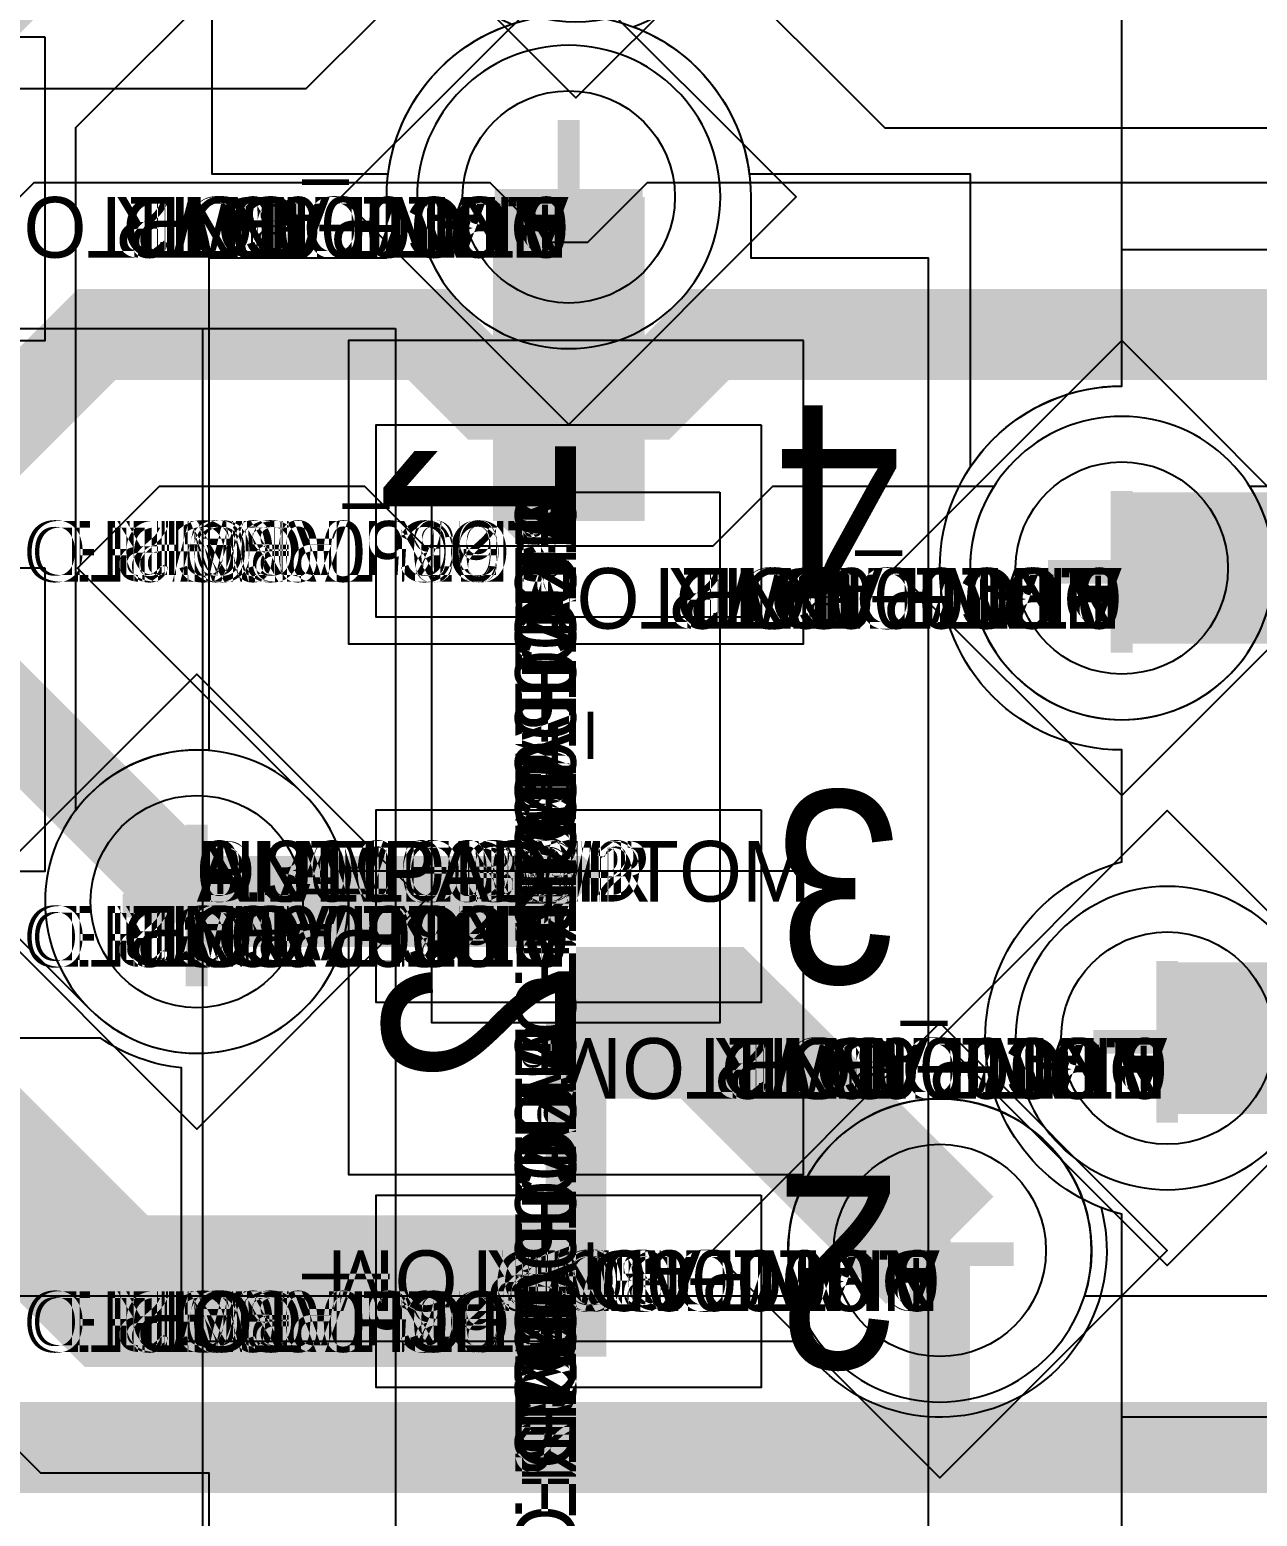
# Model space of a CAD drawing. Extents: x 0 to 323, y 0 to 320.
# Drawn here: x 57.112 to 61.159, y 174.779 to 179.68 of the extents above; entities that cross this region are included whole.
import ezdxf
from ezdxf.enums import TextEntityAlignment as Align

# ---------------------------------------------------------------- set-up
doc = ezdxf.new("R2010")
doc.units = 0
doc.header["$MEASUREMENT"] = 0
doc.layers.get('0').update_dxf_attribs({"linetype": 'CONTINUOUS'})
for name, color, linetype in [('CDN_FIGURES', 7, 'CONTINUOUS'), ('ETCH_BOTTOM', 7, 'CONTINUOUS'), ('ETCH_GND', 3, 'CONTINUOUS'), ('ETCH_INT1', 4, 'CONTINUOUS'), ('ETCH_INT2', 5, 'CONTINUOUS'), ('ETCH_PWR', 6, 'CONTINUOUS'), ('ETCH_TOP', 2, 'CONTINUOUS'), ('MANUFACTURING_NCLEGEND-1-6', 8, 'CONTINUOUS'), ('PACKAGE_GEOMETRY_ASSEMBLY_TOP', 11, 'CONTINUOUS'), ('PACKAGE_GEOMETRY_PIN_NUMBER', 9, 'CONTINUOUS')]:
    doc.layers.add(name, color=color, linetype=linetype)

# ---------------------------------------------------------------- blocks, each defined once
blk = doc.blocks.new('PAD_INFO')
for tag in ['SHAPE_TYPE', 'PAD_HEIGHT', 'PAD_LAYER', 'PAD_TYPE', 'PAD_WIDTH']:
    blk.add_attdef(tag, (0, 0), '', height=0.2)
at = {"flags": 2}
blk.add_attdef('CDN_TYPE', (0, 0), '', height=0.2, dxfattribs=at)
blk = doc.blocks.new('DRILL_INFO')
at = {"flags": 2}
blk.add_attdef('CDN_TYPE', (0, 0), '', height=0.2, dxfattribs=at)
for tag in ['FSHAPE', 'FCHAR', 'DRILL_HEIGHT', 'DIAMETER', 'PLATED', 'DRILL_WIDTH']:
    blk.add_attdef(tag, (0, 0), '', height=0.2)
blk = doc.blocks.new('VIA0700X0300')
at = {"layer": 'ETCH_BOTTOM'}
blk.add_circle((0, 0), 0.35, dxfattribs=at)
at = {"layer": 'ETCH_GND'}
blk.add_circle((0, 0), 0.35, dxfattribs=at)
at = {"layer": 'ETCH_INT1'}
blk.add_circle((0, 0), 0.35, dxfattribs=at)
at = {"layer": 'ETCH_INT2'}
blk.add_circle((0, 0), 0.35, dxfattribs=at)
at = {"layer": 'ETCH_PWR'}
blk.add_circle((0, 0), 0.35, dxfattribs=at)
at = {"layer": 'ETCH_TOP'}
blk.add_circle((0, 0), 0.35, dxfattribs=at)
ref = blk.add_blockref('PAD_INFO', (0, 0))
ref.add_attrib('PAD_LAYER', 'ETCH_TOP', (0, 0), dxfattribs={"height": 0.2})
ref.add_attrib('SHAPE_TYPE', 'NULL', (0, 0), dxfattribs={"height": 0.2})
ref.add_attrib('PAD_TYPE', 'ANTIPAD', (0, 0), dxfattribs={"height": 0.2})
ref.add_attrib('PAD_WIDTH', '0.000000', (0, 0), dxfattribs={"height": 0.2})
ref.add_attrib('PAD_HEIGHT', '0.000000', (0, 0), dxfattribs={"height": 0.2})
ref = blk.add_blockref('PAD_INFO', (0, 0))
ref.add_attrib('PAD_LAYER', 'ETCH_GND', (0, 0), dxfattribs={"height": 0.2})
ref.add_attrib('SHAPE_TYPE', 'NULL', (0, 0), dxfattribs={"height": 0.2})
ref.add_attrib('PAD_TYPE', 'ANTIPAD', (0, 0), dxfattribs={"height": 0.2})
ref.add_attrib('PAD_WIDTH', '0.000000', (0, 0), dxfattribs={"height": 0.2})
ref.add_attrib('PAD_HEIGHT', '0.000000', (0, 0), dxfattribs={"height": 0.2})
ref = blk.add_blockref('PAD_INFO', (0, 0))
ref.add_attrib('PAD_LAYER', 'ETCH_INT1', (0, 0), dxfattribs={"height": 0.2})
ref.add_attrib('SHAPE_TYPE', 'NULL', (0, 0), dxfattribs={"height": 0.2})
ref.add_attrib('PAD_TYPE', 'ANTIPAD', (0, 0), dxfattribs={"height": 0.2})
ref.add_attrib('PAD_WIDTH', '0.000000', (0, 0), dxfattribs={"height": 0.2})
ref.add_attrib('PAD_HEIGHT', '0.000000', (0, 0), dxfattribs={"height": 0.2})
ref = blk.add_blockref('PAD_INFO', (0, 0))
ref.add_attrib('PAD_LAYER', 'ETCH_INT2', (0, 0), dxfattribs={"height": 0.2})
ref.add_attrib('SHAPE_TYPE', 'NULL', (0, 0), dxfattribs={"height": 0.2})
ref.add_attrib('PAD_TYPE', 'ANTIPAD', (0, 0), dxfattribs={"height": 0.2})
ref.add_attrib('PAD_WIDTH', '0.000000', (0, 0), dxfattribs={"height": 0.2})
ref.add_attrib('PAD_HEIGHT', '0.000000', (0, 0), dxfattribs={"height": 0.2})
ref = blk.add_blockref('PAD_INFO', (0, 0))
ref.add_attrib('PAD_LAYER', 'ETCH_PWR', (0, 0), dxfattribs={"height": 0.2})
ref.add_attrib('SHAPE_TYPE', 'NULL', (0, 0), dxfattribs={"height": 0.2})
ref.add_attrib('PAD_TYPE', 'ANTIPAD', (0, 0), dxfattribs={"height": 0.2})
ref.add_attrib('PAD_WIDTH', '0.000000', (0, 0), dxfattribs={"height": 0.2})
ref.add_attrib('PAD_HEIGHT', '0.000000', (0, 0), dxfattribs={"height": 0.2})
ref = blk.add_blockref('PAD_INFO', (0, 0))
ref.add_attrib('PAD_LAYER', 'ETCH_BOTTOM', (0, 0), dxfattribs={"height": 0.2})
ref.add_attrib('SHAPE_TYPE', 'NULL', (0, 0), dxfattribs={"height": 0.2})
ref.add_attrib('PAD_TYPE', 'ANTIPAD', (0, 0), dxfattribs={"height": 0.2})
ref.add_attrib('PAD_WIDTH', '0.000000', (0, 0), dxfattribs={"height": 0.2})
ref.add_attrib('PAD_HEIGHT', '0.000000', (0, 0), dxfattribs={"height": 0.2})
ref = blk.add_blockref('PAD_INFO', (0, 0))
ref.add_attrib('PAD_LAYER', 'ETCH_TOP', (0, 0), dxfattribs={"height": 0.2})
ref.add_attrib('SHAPE_TYPE', 'NULL', (0, 0), dxfattribs={"height": 0.2})
ref.add_attrib('PAD_TYPE', 'THERMAL', (0, 0), dxfattribs={"height": 0.2})
ref.add_attrib('PAD_WIDTH', '0.000000', (0, 0), dxfattribs={"height": 0.2})
ref.add_attrib('PAD_HEIGHT', '0.000000', (0, 0), dxfattribs={"height": 0.2})
ref = blk.add_blockref('PAD_INFO', (0, 0))
ref.add_attrib('PAD_LAYER', 'ETCH_GND', (0, 0), dxfattribs={"height": 0.2})
ref.add_attrib('SHAPE_TYPE', 'NULL', (0, 0), dxfattribs={"height": 0.2})
ref.add_attrib('PAD_TYPE', 'THERMAL', (0, 0), dxfattribs={"height": 0.2})
ref.add_attrib('PAD_WIDTH', '0.000000', (0, 0), dxfattribs={"height": 0.2})
ref.add_attrib('PAD_HEIGHT', '0.000000', (0, 0), dxfattribs={"height": 0.2})
ref = blk.add_blockref('PAD_INFO', (0, 0))
ref.add_attrib('PAD_LAYER', 'ETCH_INT1', (0, 0), dxfattribs={"height": 0.2})
ref.add_attrib('SHAPE_TYPE', 'NULL', (0, 0), dxfattribs={"height": 0.2})
ref.add_attrib('PAD_TYPE', 'THERMAL', (0, 0), dxfattribs={"height": 0.2})
ref.add_attrib('PAD_WIDTH', '0.000000', (0, 0), dxfattribs={"height": 0.2})
ref.add_attrib('PAD_HEIGHT', '0.000000', (0, 0), dxfattribs={"height": 0.2})
ref = blk.add_blockref('PAD_INFO', (0, 0))
ref.add_attrib('PAD_LAYER', 'ETCH_INT2', (0, 0), dxfattribs={"height": 0.2})
ref.add_attrib('SHAPE_TYPE', 'NULL', (0, 0), dxfattribs={"height": 0.2})
ref.add_attrib('PAD_TYPE', 'THERMAL', (0, 0), dxfattribs={"height": 0.2})
ref.add_attrib('PAD_WIDTH', '0.000000', (0, 0), dxfattribs={"height": 0.2})
ref.add_attrib('PAD_HEIGHT', '0.000000', (0, 0), dxfattribs={"height": 0.2})
ref = blk.add_blockref('PAD_INFO', (0, 0))
ref.add_attrib('PAD_LAYER', 'ETCH_PWR', (0, 0), dxfattribs={"height": 0.2})
ref.add_attrib('SHAPE_TYPE', 'NULL', (0, 0), dxfattribs={"height": 0.2})
ref.add_attrib('PAD_TYPE', 'THERMAL', (0, 0), dxfattribs={"height": 0.2})
ref.add_attrib('PAD_WIDTH', '0.000000', (0, 0), dxfattribs={"height": 0.2})
ref.add_attrib('PAD_HEIGHT', '0.000000', (0, 0), dxfattribs={"height": 0.2})
ref = blk.add_blockref('PAD_INFO', (0, 0))
ref.add_attrib('PAD_LAYER', 'ETCH_BOTTOM', (0, 0), dxfattribs={"height": 0.2})
ref.add_attrib('SHAPE_TYPE', 'NULL', (0, 0), dxfattribs={"height": 0.2})
ref.add_attrib('PAD_TYPE', 'THERMAL', (0, 0), dxfattribs={"height": 0.2})
ref.add_attrib('PAD_WIDTH', '0.000000', (0, 0), dxfattribs={"height": 0.2})
ref.add_attrib('PAD_HEIGHT', '0.000000', (0, 0), dxfattribs={"height": 0.2})
ref = blk.add_blockref('PAD_INFO', (0, 0))
ref.add_attrib('PAD_LAYER', 'ETCH_TOP', (0, 0), dxfattribs={"height": 0.2})
ref.add_attrib('SHAPE_TYPE', 'CIRCLE', (0, 0), dxfattribs={"height": 0.2})
ref.add_attrib('PAD_TYPE', 'REGULAR', (0, 0), dxfattribs={"height": 0.2})
ref.add_attrib('PAD_WIDTH', '0.700000', (0, 0), dxfattribs={"height": 0.2})
ref.add_attrib('PAD_HEIGHT', '0.700000', (0, 0), dxfattribs={"height": 0.2})
ref = blk.add_blockref('PAD_INFO', (0, 0))
ref.add_attrib('PAD_LAYER', 'ETCH_GND', (0, 0), dxfattribs={"height": 0.2})
ref.add_attrib('SHAPE_TYPE', 'CIRCLE', (0, 0), dxfattribs={"height": 0.2})
ref.add_attrib('PAD_TYPE', 'REGULAR', (0, 0), dxfattribs={"height": 0.2})
ref.add_attrib('PAD_WIDTH', '0.700000', (0, 0), dxfattribs={"height": 0.2})
ref.add_attrib('PAD_HEIGHT', '0.700000', (0, 0), dxfattribs={"height": 0.2})
ref = blk.add_blockref('PAD_INFO', (0, 0))
ref.add_attrib('PAD_LAYER', 'ETCH_INT1', (0, 0), dxfattribs={"height": 0.2})
ref.add_attrib('SHAPE_TYPE', 'CIRCLE', (0, 0), dxfattribs={"height": 0.2})
ref.add_attrib('PAD_TYPE', 'REGULAR', (0, 0), dxfattribs={"height": 0.2})
ref.add_attrib('PAD_WIDTH', '0.700000', (0, 0), dxfattribs={"height": 0.2})
ref.add_attrib('PAD_HEIGHT', '0.700000', (0, 0), dxfattribs={"height": 0.2})
ref = blk.add_blockref('PAD_INFO', (0, 0))
ref.add_attrib('PAD_LAYER', 'ETCH_INT2', (0, 0), dxfattribs={"height": 0.2})
ref.add_attrib('SHAPE_TYPE', 'CIRCLE', (0, 0), dxfattribs={"height": 0.2})
ref.add_attrib('PAD_TYPE', 'REGULAR', (0, 0), dxfattribs={"height": 0.2})
ref.add_attrib('PAD_WIDTH', '0.700000', (0, 0), dxfattribs={"height": 0.2})
ref.add_attrib('PAD_HEIGHT', '0.700000', (0, 0), dxfattribs={"height": 0.2})
ref = blk.add_blockref('PAD_INFO', (0, 0))
ref.add_attrib('PAD_LAYER', 'ETCH_PWR', (0, 0), dxfattribs={"height": 0.2})
ref.add_attrib('SHAPE_TYPE', 'CIRCLE', (0, 0), dxfattribs={"height": 0.2})
ref.add_attrib('PAD_TYPE', 'REGULAR', (0, 0), dxfattribs={"height": 0.2})
ref.add_attrib('PAD_WIDTH', '0.700000', (0, 0), dxfattribs={"height": 0.2})
ref.add_attrib('PAD_HEIGHT', '0.700000', (0, 0), dxfattribs={"height": 0.2})
ref = blk.add_blockref('PAD_INFO', (0, 0))
ref.add_attrib('PAD_LAYER', 'ETCH_BOTTOM', (0, 0), dxfattribs={"height": 0.2})
ref.add_attrib('SHAPE_TYPE', 'CIRCLE', (0, 0), dxfattribs={"height": 0.2})
ref.add_attrib('PAD_TYPE', 'REGULAR', (0, 0), dxfattribs={"height": 0.2})
ref.add_attrib('PAD_WIDTH', '0.700000', (0, 0), dxfattribs={"height": 0.2})
ref.add_attrib('PAD_HEIGHT', '0.700000', (0, 0), dxfattribs={"height": 0.2})
ref = blk.add_blockref('DRILL_INFO', (0, 0))
ref.add_attrib('DIAMETER', '0.300000', (0, 0), dxfattribs={"height": 0.2})
ref.add_attrib('PLATED', 'PLATED', (0, 0), dxfattribs={"height": 0.2})
ref.add_attrib('FSHAPE', 'DIAMOND', (0, 0), dxfattribs={"height": 0.2})
ref.add_attrib('FCHAR', '+', (0, 0), dxfattribs={"height": 0.2})
ref.add_attrib('DRILL_WIDTH', '1.500000', (0, 0), dxfattribs={"height": 0.2})
ref.add_attrib('DRILL_HEIGHT', '1.500000', (0, 0), dxfattribs={"height": 0.2})
for tag in ['CDN_TYPE', 'PIN']:
    blk.add_attdef(tag, (0, 0), '', height=0.2)
at = {"flags": 2}
for tag in ['PSTKNAME', 'BBV']:
    blk.add_attdef(tag, (0, 0), '', height=0.2, dxfattribs=at)
blk = doc.blocks.new('FIGURE_DIAMOND')
at = {"layer": 'CDN_FIGURES'}
blk.add_lwpolyline([(-0.5, 0), (0, 0.5), (0.5, 0), (0, -0.5)], close=True, dxfattribs=at)
blk = doc.blocks.new('SMD50_25')
at = {"layer": 'ETCH_TOP'}
blk.add_lwpolyline([(-0.635, -0.3175), (-0.635, 0.3175), (0.635, 0.3175), (0.635, -0.3175)], close=True, dxfattribs=at)
ref = blk.add_blockref('PAD_INFO', (0, 0))
ref.add_attrib('PAD_LAYER', 'ETCH_TOP', (0, 0), dxfattribs={"height": 0.2})
ref.add_attrib('SHAPE_TYPE', 'NULL', (0, 0), dxfattribs={"height": 0.2})
ref.add_attrib('PAD_TYPE', 'ANTIPAD', (0, 0), dxfattribs={"height": 0.2})
ref.add_attrib('PAD_WIDTH', '0.000000', (0, 0), dxfattribs={"height": 0.2})
ref.add_attrib('PAD_HEIGHT', '0.000000', (0, 0), dxfattribs={"height": 0.2})
ref = blk.add_blockref('PAD_INFO', (0, 0))
ref.add_attrib('PAD_LAYER', 'ETCH_GND', (0, 0), dxfattribs={"height": 0.2})
ref.add_attrib('SHAPE_TYPE', 'NULL', (0, 0), dxfattribs={"height": 0.2})
ref.add_attrib('PAD_TYPE', 'ANTIPAD', (0, 0), dxfattribs={"height": 0.2})
ref.add_attrib('PAD_WIDTH', '0.000000', (0, 0), dxfattribs={"height": 0.2})
ref.add_attrib('PAD_HEIGHT', '0.000000', (0, 0), dxfattribs={"height": 0.2})
ref = blk.add_blockref('PAD_INFO', (0, 0))
ref.add_attrib('PAD_LAYER', 'ETCH_INT1', (0, 0), dxfattribs={"height": 0.2})
ref.add_attrib('SHAPE_TYPE', 'NULL', (0, 0), dxfattribs={"height": 0.2})
ref.add_attrib('PAD_TYPE', 'ANTIPAD', (0, 0), dxfattribs={"height": 0.2})
ref.add_attrib('PAD_WIDTH', '0.000000', (0, 0), dxfattribs={"height": 0.2})
ref.add_attrib('PAD_HEIGHT', '0.000000', (0, 0), dxfattribs={"height": 0.2})
ref = blk.add_blockref('PAD_INFO', (0, 0))
ref.add_attrib('PAD_LAYER', 'ETCH_INT2', (0, 0), dxfattribs={"height": 0.2})
ref.add_attrib('SHAPE_TYPE', 'NULL', (0, 0), dxfattribs={"height": 0.2})
ref.add_attrib('PAD_TYPE', 'ANTIPAD', (0, 0), dxfattribs={"height": 0.2})
ref.add_attrib('PAD_WIDTH', '0.000000', (0, 0), dxfattribs={"height": 0.2})
ref.add_attrib('PAD_HEIGHT', '0.000000', (0, 0), dxfattribs={"height": 0.2})
ref = blk.add_blockref('PAD_INFO', (0, 0))
ref.add_attrib('PAD_LAYER', 'ETCH_PWR', (0, 0), dxfattribs={"height": 0.2})
ref.add_attrib('SHAPE_TYPE', 'NULL', (0, 0), dxfattribs={"height": 0.2})
ref.add_attrib('PAD_TYPE', 'ANTIPAD', (0, 0), dxfattribs={"height": 0.2})
ref.add_attrib('PAD_WIDTH', '0.000000', (0, 0), dxfattribs={"height": 0.2})
ref.add_attrib('PAD_HEIGHT', '0.000000', (0, 0), dxfattribs={"height": 0.2})
ref = blk.add_blockref('PAD_INFO', (0, 0))
ref.add_attrib('PAD_LAYER', 'ETCH_BOTTOM', (0, 0), dxfattribs={"height": 0.2})
ref.add_attrib('SHAPE_TYPE', 'NULL', (0, 0), dxfattribs={"height": 0.2})
ref.add_attrib('PAD_TYPE', 'ANTIPAD', (0, 0), dxfattribs={"height": 0.2})
ref.add_attrib('PAD_WIDTH', '0.000000', (0, 0), dxfattribs={"height": 0.2})
ref.add_attrib('PAD_HEIGHT', '0.000000', (0, 0), dxfattribs={"height": 0.2})
ref = blk.add_blockref('PAD_INFO', (0, 0))
ref.add_attrib('PAD_LAYER', 'ETCH_TOP', (0, 0), dxfattribs={"height": 0.2})
ref.add_attrib('SHAPE_TYPE', 'NULL', (0, 0), dxfattribs={"height": 0.2})
ref.add_attrib('PAD_TYPE', 'THERMAL', (0, 0), dxfattribs={"height": 0.2})
ref.add_attrib('PAD_WIDTH', '0.000000', (0, 0), dxfattribs={"height": 0.2})
ref.add_attrib('PAD_HEIGHT', '0.000000', (0, 0), dxfattribs={"height": 0.2})
ref = blk.add_blockref('PAD_INFO', (0, 0))
ref.add_attrib('PAD_LAYER', 'ETCH_GND', (0, 0), dxfattribs={"height": 0.2})
ref.add_attrib('SHAPE_TYPE', 'NULL', (0, 0), dxfattribs={"height": 0.2})
ref.add_attrib('PAD_TYPE', 'THERMAL', (0, 0), dxfattribs={"height": 0.2})
ref.add_attrib('PAD_WIDTH', '0.000000', (0, 0), dxfattribs={"height": 0.2})
ref.add_attrib('PAD_HEIGHT', '0.000000', (0, 0), dxfattribs={"height": 0.2})
ref = blk.add_blockref('PAD_INFO', (0, 0))
ref.add_attrib('PAD_LAYER', 'ETCH_INT1', (0, 0), dxfattribs={"height": 0.2})
ref.add_attrib('SHAPE_TYPE', 'NULL', (0, 0), dxfattribs={"height": 0.2})
ref.add_attrib('PAD_TYPE', 'THERMAL', (0, 0), dxfattribs={"height": 0.2})
ref.add_attrib('PAD_WIDTH', '0.000000', (0, 0), dxfattribs={"height": 0.2})
ref.add_attrib('PAD_HEIGHT', '0.000000', (0, 0), dxfattribs={"height": 0.2})
ref = blk.add_blockref('PAD_INFO', (0, 0))
ref.add_attrib('PAD_LAYER', 'ETCH_INT2', (0, 0), dxfattribs={"height": 0.2})
ref.add_attrib('SHAPE_TYPE', 'NULL', (0, 0), dxfattribs={"height": 0.2})
ref.add_attrib('PAD_TYPE', 'THERMAL', (0, 0), dxfattribs={"height": 0.2})
ref.add_attrib('PAD_WIDTH', '0.000000', (0, 0), dxfattribs={"height": 0.2})
ref.add_attrib('PAD_HEIGHT', '0.000000', (0, 0), dxfattribs={"height": 0.2})
ref = blk.add_blockref('PAD_INFO', (0, 0))
ref.add_attrib('PAD_LAYER', 'ETCH_PWR', (0, 0), dxfattribs={"height": 0.2})
ref.add_attrib('SHAPE_TYPE', 'NULL', (0, 0), dxfattribs={"height": 0.2})
ref.add_attrib('PAD_TYPE', 'THERMAL', (0, 0), dxfattribs={"height": 0.2})
ref.add_attrib('PAD_WIDTH', '0.000000', (0, 0), dxfattribs={"height": 0.2})
ref.add_attrib('PAD_HEIGHT', '0.000000', (0, 0), dxfattribs={"height": 0.2})
ref = blk.add_blockref('PAD_INFO', (0, 0))
ref.add_attrib('PAD_LAYER', 'ETCH_BOTTOM', (0, 0), dxfattribs={"height": 0.2})
ref.add_attrib('SHAPE_TYPE', 'NULL', (0, 0), dxfattribs={"height": 0.2})
ref.add_attrib('PAD_TYPE', 'THERMAL', (0, 0), dxfattribs={"height": 0.2})
ref.add_attrib('PAD_WIDTH', '0.000000', (0, 0), dxfattribs={"height": 0.2})
ref.add_attrib('PAD_HEIGHT', '0.000000', (0, 0), dxfattribs={"height": 0.2})
ref = blk.add_blockref('PAD_INFO', (0, 0))
ref.add_attrib('PAD_LAYER', 'ETCH_TOP', (0, 0), dxfattribs={"height": 0.2})
ref.add_attrib('SHAPE_TYPE', 'RECTANGLE', (0, 0), dxfattribs={"height": 0.2})
ref.add_attrib('PAD_TYPE', 'REGULAR', (0, 0), dxfattribs={"height": 0.2})
ref.add_attrib('PAD_WIDTH', '1.270000', (0, 0), dxfattribs={"height": 0.2})
ref.add_attrib('PAD_HEIGHT', '0.635000', (0, 0), dxfattribs={"height": 0.2})
ref = blk.add_blockref('PAD_INFO', (0, 0))
ref.add_attrib('PAD_LAYER', 'ETCH_GND', (0, 0), dxfattribs={"height": 0.2})
ref.add_attrib('SHAPE_TYPE', 'NULL', (0, 0), dxfattribs={"height": 0.2})
ref.add_attrib('PAD_TYPE', 'REGULAR', (0, 0), dxfattribs={"height": 0.2})
ref.add_attrib('PAD_WIDTH', '0.000000', (0, 0), dxfattribs={"height": 0.2})
ref.add_attrib('PAD_HEIGHT', '0.000000', (0, 0), dxfattribs={"height": 0.2})
ref = blk.add_blockref('PAD_INFO', (0, 0))
ref.add_attrib('PAD_LAYER', 'ETCH_INT1', (0, 0), dxfattribs={"height": 0.2})
ref.add_attrib('SHAPE_TYPE', 'NULL', (0, 0), dxfattribs={"height": 0.2})
ref.add_attrib('PAD_TYPE', 'REGULAR', (0, 0), dxfattribs={"height": 0.2})
ref.add_attrib('PAD_WIDTH', '0.000000', (0, 0), dxfattribs={"height": 0.2})
ref.add_attrib('PAD_HEIGHT', '0.000000', (0, 0), dxfattribs={"height": 0.2})
ref = blk.add_blockref('PAD_INFO', (0, 0))
ref.add_attrib('PAD_LAYER', 'ETCH_INT2', (0, 0), dxfattribs={"height": 0.2})
ref.add_attrib('SHAPE_TYPE', 'NULL', (0, 0), dxfattribs={"height": 0.2})
ref.add_attrib('PAD_TYPE', 'REGULAR', (0, 0), dxfattribs={"height": 0.2})
ref.add_attrib('PAD_WIDTH', '0.000000', (0, 0), dxfattribs={"height": 0.2})
ref.add_attrib('PAD_HEIGHT', '0.000000', (0, 0), dxfattribs={"height": 0.2})
ref = blk.add_blockref('PAD_INFO', (0, 0))
ref.add_attrib('PAD_LAYER', 'ETCH_PWR', (0, 0), dxfattribs={"height": 0.2})
ref.add_attrib('SHAPE_TYPE', 'NULL', (0, 0), dxfattribs={"height": 0.2})
ref.add_attrib('PAD_TYPE', 'REGULAR', (0, 0), dxfattribs={"height": 0.2})
ref.add_attrib('PAD_WIDTH', '0.000000', (0, 0), dxfattribs={"height": 0.2})
ref.add_attrib('PAD_HEIGHT', '0.000000', (0, 0), dxfattribs={"height": 0.2})
ref = blk.add_blockref('PAD_INFO', (0, 0))
ref.add_attrib('PAD_LAYER', 'ETCH_BOTTOM', (0, 0), dxfattribs={"height": 0.2})
ref.add_attrib('SHAPE_TYPE', 'NULL', (0, 0), dxfattribs={"height": 0.2})
ref.add_attrib('PAD_TYPE', 'REGULAR', (0, 0), dxfattribs={"height": 0.2})
ref.add_attrib('PAD_WIDTH', '0.000000', (0, 0), dxfattribs={"height": 0.2})
ref.add_attrib('PAD_HEIGHT', '0.000000', (0, 0), dxfattribs={"height": 0.2})
ref = blk.add_blockref('DRILL_INFO', (0, 0))
ref.add_attrib('DIAMETER', '0.000000', (0, 0), dxfattribs={"height": 0.2})
ref.add_attrib('PLATED', 'NON_PLATED', (0, 0), dxfattribs={"height": 0.2})
ref.add_attrib('FSHAPE', 'NULL', (0, 0), dxfattribs={"height": 0.2})
ref.add_attrib('DRILL_WIDTH', '0.000000', (0, 0), dxfattribs={"height": 0.2})
ref.add_attrib('DRILL_HEIGHT', '0.000000', (0, 0), dxfattribs={"height": 0.2})
for tag in ['CDN_TYPE', 'PIN']:
    blk.add_attdef(tag, (0, 0), '', height=0.2)
at = {"flags": 2}
for tag in ['PSTKNAME', 'BBV']:
    blk.add_attdef(tag, (0, 0), '', height=0.2, dxfattribs=at)
blk = doc.blocks.new('SOIC8')
at = {"layer": 'PACKAGE_GEOMETRY_ASSEMBLY_TOP'}
blk.add_lwpolyline([(-1.905, -2.54), (-1.905, 2.54), (1.905, 2.54), (1.905, -2.54)], close=True, dxfattribs=at)
blk.add_lwpolyline([(-1.27, 2.54), (-1.27, -2.54)], dxfattribs=at)
at = {"layer": 'ETCH_TOP'}
ref = blk.add_blockref('SMD50_25', (-2.4765, 1.905), dxfattribs=at)
ref.add_attrib('CDN_TYPE', 'PIN', (0, 0), dxfattribs={"height": 0.2})
ref.add_attrib('PIN', '1', (0, 0), dxfattribs={"height": 0.2})
ref = blk.add_blockref('SMD50_25', (-2.4765, 0.635), dxfattribs=at)
ref.add_attrib('CDN_TYPE', 'PIN', (0, 0), dxfattribs={"height": 0.2})
ref.add_attrib('PIN', '2', (0, 0), dxfattribs={"height": 0.2})
ref = blk.add_blockref('SMD50_25', (-2.4765, -0.635), dxfattribs=at)
ref.add_attrib('CDN_TYPE', 'PIN', (0, 0), dxfattribs={"height": 0.2})
ref.add_attrib('PIN', '3', (0, 0), dxfattribs={"height": 0.2})
ref = blk.add_blockref('SMD50_25', (-2.4765, -1.905), dxfattribs=at)
ref.add_attrib('CDN_TYPE', 'PIN', (0, 0), dxfattribs={"height": 0.2})
ref.add_attrib('PIN', '4', (0, 0), dxfattribs={"height": 0.2})
at = {"flags": 2}
for tag in ['SYMBOL_TYPE', 'CDN_TYPE', 'REFDES']:
    blk.add_attdef(tag, (0, 0), '', height=0.2, dxfattribs=at)
blk = doc.blocks.new('RC1000X1500TS')
at = {"layer": 'ETCH_TOP'}
blk.add_lwpolyline([(-0.5, -0.75), (-0.5, 0.75), (0.5, 0.75), (0.5, -0.75)], close=True, dxfattribs=at)
ref = blk.add_blockref('PAD_INFO', (0, 0))
ref.add_attrib('PAD_LAYER', 'ETCH_TOP', (0, 0), dxfattribs={"height": 0.2})
ref.add_attrib('SHAPE_TYPE', 'NULL', (0, 0), dxfattribs={"height": 0.2})
ref.add_attrib('PAD_TYPE', 'ANTIPAD', (0, 0), dxfattribs={"height": 0.2})
ref.add_attrib('PAD_WIDTH', '0.000000', (0, 0), dxfattribs={"height": 0.2})
ref.add_attrib('PAD_HEIGHT', '0.000000', (0, 0), dxfattribs={"height": 0.2})
ref = blk.add_blockref('PAD_INFO', (0, 0))
ref.add_attrib('PAD_LAYER', 'ETCH_GND', (0, 0), dxfattribs={"height": 0.2})
ref.add_attrib('SHAPE_TYPE', 'NULL', (0, 0), dxfattribs={"height": 0.2})
ref.add_attrib('PAD_TYPE', 'ANTIPAD', (0, 0), dxfattribs={"height": 0.2})
ref.add_attrib('PAD_WIDTH', '0.000000', (0, 0), dxfattribs={"height": 0.2})
ref.add_attrib('PAD_HEIGHT', '0.000000', (0, 0), dxfattribs={"height": 0.2})
ref = blk.add_blockref('PAD_INFO', (0, 0))
ref.add_attrib('PAD_LAYER', 'ETCH_INT1', (0, 0), dxfattribs={"height": 0.2})
ref.add_attrib('SHAPE_TYPE', 'NULL', (0, 0), dxfattribs={"height": 0.2})
ref.add_attrib('PAD_TYPE', 'ANTIPAD', (0, 0), dxfattribs={"height": 0.2})
ref.add_attrib('PAD_WIDTH', '0.000000', (0, 0), dxfattribs={"height": 0.2})
ref.add_attrib('PAD_HEIGHT', '0.000000', (0, 0), dxfattribs={"height": 0.2})
ref = blk.add_blockref('PAD_INFO', (0, 0))
ref.add_attrib('PAD_LAYER', 'ETCH_INT2', (0, 0), dxfattribs={"height": 0.2})
ref.add_attrib('SHAPE_TYPE', 'NULL', (0, 0), dxfattribs={"height": 0.2})
ref.add_attrib('PAD_TYPE', 'ANTIPAD', (0, 0), dxfattribs={"height": 0.2})
ref.add_attrib('PAD_WIDTH', '0.000000', (0, 0), dxfattribs={"height": 0.2})
ref.add_attrib('PAD_HEIGHT', '0.000000', (0, 0), dxfattribs={"height": 0.2})
ref = blk.add_blockref('PAD_INFO', (0, 0))
ref.add_attrib('PAD_LAYER', 'ETCH_PWR', (0, 0), dxfattribs={"height": 0.2})
ref.add_attrib('SHAPE_TYPE', 'NULL', (0, 0), dxfattribs={"height": 0.2})
ref.add_attrib('PAD_TYPE', 'ANTIPAD', (0, 0), dxfattribs={"height": 0.2})
ref.add_attrib('PAD_WIDTH', '0.000000', (0, 0), dxfattribs={"height": 0.2})
ref.add_attrib('PAD_HEIGHT', '0.000000', (0, 0), dxfattribs={"height": 0.2})
ref = blk.add_blockref('PAD_INFO', (0, 0))
ref.add_attrib('PAD_LAYER', 'ETCH_BOTTOM', (0, 0), dxfattribs={"height": 0.2})
ref.add_attrib('SHAPE_TYPE', 'NULL', (0, 0), dxfattribs={"height": 0.2})
ref.add_attrib('PAD_TYPE', 'ANTIPAD', (0, 0), dxfattribs={"height": 0.2})
ref.add_attrib('PAD_WIDTH', '0.000000', (0, 0), dxfattribs={"height": 0.2})
ref.add_attrib('PAD_HEIGHT', '0.000000', (0, 0), dxfattribs={"height": 0.2})
ref = blk.add_blockref('PAD_INFO', (0, 0))
ref.add_attrib('PAD_LAYER', 'ETCH_TOP', (0, 0), dxfattribs={"height": 0.2})
ref.add_attrib('SHAPE_TYPE', 'NULL', (0, 0), dxfattribs={"height": 0.2})
ref.add_attrib('PAD_TYPE', 'THERMAL', (0, 0), dxfattribs={"height": 0.2})
ref.add_attrib('PAD_WIDTH', '0.000000', (0, 0), dxfattribs={"height": 0.2})
ref.add_attrib('PAD_HEIGHT', '0.000000', (0, 0), dxfattribs={"height": 0.2})
ref = blk.add_blockref('PAD_INFO', (0, 0))
ref.add_attrib('PAD_LAYER', 'ETCH_GND', (0, 0), dxfattribs={"height": 0.2})
ref.add_attrib('SHAPE_TYPE', 'NULL', (0, 0), dxfattribs={"height": 0.2})
ref.add_attrib('PAD_TYPE', 'THERMAL', (0, 0), dxfattribs={"height": 0.2})
ref.add_attrib('PAD_WIDTH', '0.000000', (0, 0), dxfattribs={"height": 0.2})
ref.add_attrib('PAD_HEIGHT', '0.000000', (0, 0), dxfattribs={"height": 0.2})
ref = blk.add_blockref('PAD_INFO', (0, 0))
ref.add_attrib('PAD_LAYER', 'ETCH_INT1', (0, 0), dxfattribs={"height": 0.2})
ref.add_attrib('SHAPE_TYPE', 'NULL', (0, 0), dxfattribs={"height": 0.2})
ref.add_attrib('PAD_TYPE', 'THERMAL', (0, 0), dxfattribs={"height": 0.2})
ref.add_attrib('PAD_WIDTH', '0.000000', (0, 0), dxfattribs={"height": 0.2})
ref.add_attrib('PAD_HEIGHT', '0.000000', (0, 0), dxfattribs={"height": 0.2})
ref = blk.add_blockref('PAD_INFO', (0, 0))
ref.add_attrib('PAD_LAYER', 'ETCH_INT2', (0, 0), dxfattribs={"height": 0.2})
ref.add_attrib('SHAPE_TYPE', 'NULL', (0, 0), dxfattribs={"height": 0.2})
ref.add_attrib('PAD_TYPE', 'THERMAL', (0, 0), dxfattribs={"height": 0.2})
ref.add_attrib('PAD_WIDTH', '0.000000', (0, 0), dxfattribs={"height": 0.2})
ref.add_attrib('PAD_HEIGHT', '0.000000', (0, 0), dxfattribs={"height": 0.2})
ref = blk.add_blockref('PAD_INFO', (0, 0))
ref.add_attrib('PAD_LAYER', 'ETCH_PWR', (0, 0), dxfattribs={"height": 0.2})
ref.add_attrib('SHAPE_TYPE', 'NULL', (0, 0), dxfattribs={"height": 0.2})
ref.add_attrib('PAD_TYPE', 'THERMAL', (0, 0), dxfattribs={"height": 0.2})
ref.add_attrib('PAD_WIDTH', '0.000000', (0, 0), dxfattribs={"height": 0.2})
ref.add_attrib('PAD_HEIGHT', '0.000000', (0, 0), dxfattribs={"height": 0.2})
ref = blk.add_blockref('PAD_INFO', (0, 0))
ref.add_attrib('PAD_LAYER', 'ETCH_BOTTOM', (0, 0), dxfattribs={"height": 0.2})
ref.add_attrib('SHAPE_TYPE', 'NULL', (0, 0), dxfattribs={"height": 0.2})
ref.add_attrib('PAD_TYPE', 'THERMAL', (0, 0), dxfattribs={"height": 0.2})
ref.add_attrib('PAD_WIDTH', '0.000000', (0, 0), dxfattribs={"height": 0.2})
ref.add_attrib('PAD_HEIGHT', '0.000000', (0, 0), dxfattribs={"height": 0.2})
ref = blk.add_blockref('PAD_INFO', (0, 0))
ref.add_attrib('PAD_LAYER', 'ETCH_GND', (0, 0), dxfattribs={"height": 0.2})
ref.add_attrib('SHAPE_TYPE', 'NULL', (0, 0), dxfattribs={"height": 0.2})
ref.add_attrib('PAD_TYPE', 'REGULAR', (0, 0), dxfattribs={"height": 0.2})
ref.add_attrib('PAD_WIDTH', '0.000000', (0, 0), dxfattribs={"height": 0.2})
ref.add_attrib('PAD_HEIGHT', '0.000000', (0, 0), dxfattribs={"height": 0.2})
ref = blk.add_blockref('PAD_INFO', (0, 0))
ref.add_attrib('PAD_LAYER', 'ETCH_INT1', (0, 0), dxfattribs={"height": 0.2})
ref.add_attrib('SHAPE_TYPE', 'NULL', (0, 0), dxfattribs={"height": 0.2})
ref.add_attrib('PAD_TYPE', 'REGULAR', (0, 0), dxfattribs={"height": 0.2})
ref.add_attrib('PAD_WIDTH', '0.000000', (0, 0), dxfattribs={"height": 0.2})
ref.add_attrib('PAD_HEIGHT', '0.000000', (0, 0), dxfattribs={"height": 0.2})
ref = blk.add_blockref('PAD_INFO', (0, 0))
ref.add_attrib('PAD_LAYER', 'ETCH_INT2', (0, 0), dxfattribs={"height": 0.2})
ref.add_attrib('SHAPE_TYPE', 'NULL', (0, 0), dxfattribs={"height": 0.2})
ref.add_attrib('PAD_TYPE', 'REGULAR', (0, 0), dxfattribs={"height": 0.2})
ref.add_attrib('PAD_WIDTH', '0.000000', (0, 0), dxfattribs={"height": 0.2})
ref.add_attrib('PAD_HEIGHT', '0.000000', (0, 0), dxfattribs={"height": 0.2})
ref = blk.add_blockref('PAD_INFO', (0, 0))
ref.add_attrib('PAD_LAYER', 'ETCH_PWR', (0, 0), dxfattribs={"height": 0.2})
ref.add_attrib('SHAPE_TYPE', 'NULL', (0, 0), dxfattribs={"height": 0.2})
ref.add_attrib('PAD_TYPE', 'REGULAR', (0, 0), dxfattribs={"height": 0.2})
ref.add_attrib('PAD_WIDTH', '0.000000', (0, 0), dxfattribs={"height": 0.2})
ref.add_attrib('PAD_HEIGHT', '0.000000', (0, 0), dxfattribs={"height": 0.2})
ref = blk.add_blockref('PAD_INFO', (0, 0))
ref.add_attrib('PAD_LAYER', 'ETCH_BOTTOM', (0, 0), dxfattribs={"height": 0.2})
ref.add_attrib('SHAPE_TYPE', 'NULL', (0, 0), dxfattribs={"height": 0.2})
ref.add_attrib('PAD_TYPE', 'REGULAR', (0, 0), dxfattribs={"height": 0.2})
ref.add_attrib('PAD_WIDTH', '0.000000', (0, 0), dxfattribs={"height": 0.2})
ref.add_attrib('PAD_HEIGHT', '0.000000', (0, 0), dxfattribs={"height": 0.2})
ref = blk.add_blockref('DRILL_INFO', (0, 0))
ref.add_attrib('DIAMETER', '0.000000', (0, 0), dxfattribs={"height": 0.2})
ref.add_attrib('PLATED', 'PLATED', (0, 0), dxfattribs={"height": 0.2})
ref.add_attrib('FSHAPE', 'NULL', (0, 0), dxfattribs={"height": 0.2})
ref.add_attrib('DRILL_WIDTH', '0.000000', (0, 0), dxfattribs={"height": 0.2})
ref.add_attrib('DRILL_HEIGHT', '0.000000', (0, 0), dxfattribs={"height": 0.2})
ref = blk.add_blockref('PAD_INFO', (0, 0))
ref.add_attrib('PAD_LAYER', 'ETCH_TOP', (0, 0), dxfattribs={"height": 0.2})
ref.add_attrib('SHAPE_TYPE', 'RECTANGLE', (0, 0), dxfattribs={"height": 0.2})
ref.add_attrib('PAD_TYPE', 'REGULAR', (0, 0), dxfattribs={"height": 0.2})
ref.add_attrib('PAD_WIDTH', '1.000000', (0, 0), dxfattribs={"height": 0.2})
ref.add_attrib('PAD_HEIGHT', '1.500000', (0, 0), dxfattribs={"height": 0.2})
for tag in ['CDN_TYPE', 'PIN']:
    blk.add_attdef(tag, (0, 0), '', height=0.2)
at = {"flags": 2}
for tag in ['PSTKNAME', 'BBV']:
    blk.add_attdef(tag, (0, 0), '', height=0.2, dxfattribs=at)
blk = doc.blocks.new('F56')
at = {"layer": 'PACKAGE_GEOMETRY_ASSEMBLY_TOP'}
blk.add_lwpolyline([(0, -0.475), (1.75, -0.475), (1.75, 0.475), (0, 0.475)], close=True, dxfattribs=at)
at = {"layer": 'ETCH_TOP'}
ref = blk.add_blockref('RC1000X1500TS', (0, 0), dxfattribs=at)
ref.add_attrib('CDN_TYPE', 'PIN', (0, 0), dxfattribs={"height": 0.2})
ref.add_attrib('PIN', '1', (0, 0), dxfattribs={"height": 0.2})
ref = blk.add_blockref('RC1000X1500TS', (1.75, 0), dxfattribs=at)
ref.add_attrib('CDN_TYPE', 'PIN', (0, 0), dxfattribs={"height": 0.2})
ref.add_attrib('PIN', '2', (0, 0), dxfattribs={"height": 0.2})
at = {"flags": 2}
for tag in ['SYMBOL_TYPE', 'CDN_TYPE', 'REFDES']:
    blk.add_attdef(tag, (0, 0), '', height=0.2, dxfattribs=at)

msp = doc.modelspace()

# ---------------------------------------------------------------- linework, layer by layer
at = {"layer": 'ETCH_BOTTOM'}
for points, format in [([(55.1125, 180.2056), (57.7127, 180.2056), (57.7127, 179.2056), (58.2939, 179.2056, -0.287925), (58.6995, 179.6984, -5.256326), (59.1034, 179.6895, -0.276117), (59.4843, 179.2056), (60.2127, 179.2056), (60.2127, 178.2375, -0.251187), (60.7125, 178.5056), (60.7125, 178.9556), (62.5625, 178.9556), (62.5625, 197.0984)], "xyb"), ([(58.8891, 179.129, 0.5, 0.5, 0), (58.8891, 178.179, 0.5, 0.5, 0), (58.9126, 178.1555, 0.5, 0.5, 0)], "xyseb"), ([(62.0126, 177.9055, 0.5, 0.5, 0), (60.7126, 177.9055, 0.5, 0.5, 0)], "xyseb"), ([(60.1126, 175.6555, 0.5, 0.5, 0), (59.3626, 176.4055, 0.5, 0.5, 0), (58.9126, 176.4055, 0.5, 0.5, 0)], "xyseb"), ([(60.8626, 176.3555, 0.5, 0.5, 0), (61.8126, 176.3555, 0.5, 0.5, 0), (62.0126, 176.1555, 0.5, 0.5, 0)], "xyseb"), ([(58.9126, 175.3047, 0.2, 0.2, 0), (58.9126, 176.4055, 0.2, 0.2, 0)], "xyseb"), ([(54.5125, 174.5556), (58.3627, 174.5556), (58.3627, 173.8556), (58.5126, 173.8556, -1), (58.5126, 172.6554), (58.3627, 172.6554), (58.3627, 172.2556), (59.2555, 172.2556), (62.1053, 175.1054), (60.7125, 175.1054), (60.7125, 175.7745, -0.029881), (60.6443, 175.7965, -0.85249), (59.6516, 175.3554), (57.6125, 175.3554), (57.6125, 176.2577, -0.131082), (57.3463, 176.3554), (55.6095, 176.3554, -0.45476)], "xyb"), ([(60.1126, 175.0547, 0.2, 0.2, 0), (60.1126, 175.6555, 0.2, 0.2, 0)], "xyseb")]:
    msp.add_lwpolyline(points, format=format, dxfattribs=at)
at = {"layer": 'ETCH_GND'}
for points in [[(59.3892, 179.129, 1), (58.389, 179.129, 1)], [(61.2127, 177.9055, 1), (60.2125, 177.9055, 1)], [(58.1627, 176.8055, 1), (57.1625, 176.8055, 1)], [(61.3627, 176.3555, 1), (60.3625, 176.3555, 1)]]:
    msp.add_lwpolyline(points, format="xyb", close=True, dxfattribs=at)
at = {"layer": 'ETCH_INT1'}
for points, format in [([(89.3555, 180.6056), (85.2102, 180.6056, 2.56785), (84.7053, 180.1555), (84.4555, 179.9056), (80.8458, 179.9056, 1.320393), (79.9127, 180.1427), (79.4497, 180.6056), (77.0555, 180.6056), (75.8125, 179.3626), (75.8125, 179.2626), (75.5055, 178.9556), (72.2218, 178.9556), (71.9795, 178.7133, 0.666111), (71.0599, 178.6347), (70.489, 179.2056), (69.5362, 179.2056), (69.5062, 179.1756), (59.1478, 179.1756), (58.9513, 178.9791), (58.8269, 178.9791), (58.6304, 179.1756), (57.1255, 179.1756), (56.3405, 178.3906)], "xyb"), ([(75.7126, 178.4555, 0.3, 0.3, 0), (72.4289, 178.4555, 0.3, 0.3, 0), (71.8054, 177.832, 0.3, 0.3, 0), (71.1554, 177.832, 0.3, 0.3, 0), (70.2819, 178.7055, 0.3, 0.3, 0), (69.7433, 178.7055, 0.3, 0.3, 0), (69.7133, 178.6755, 0.3, 0.3, 0), (59.3549, 178.6755, 0.3, 0.3, 0), (59.1584, 178.479, 0.3, 0.3, 0), (58.6198, 178.479, 0.3, 0.3, 0), (58.4233, 178.6755, 0.3, 0.3, 0), (57.3326, 178.6755, 0.3, 0.3, 0), (56.5776, 177.9205, 0.3, 0.3, 0), (56.5776, 177.8905, 0.3, 0.3, 0)], "xyseb"), ([(56.3705, 177.3904), (57.309, 176.4519, 1), (58.0162, 177.1591), (57.2698, 177.9055), (57.5397, 178.1754), (58.2162, 178.1754), (58.4127, 177.9789), (59.3655, 177.9789), (59.562, 178.1754), (60.2916, 178.1754, 1.828948), (61.1336, 178.1754), (69.5271, 178.1754, 0.887244), (70.456, 177.8242), (70.9483, 177.3319), (72.0125, 177.3319), (72.636, 177.9554), (75.5055, 177.9554)], "xyb"), ([(56.5776, 177.8905, 0.3, 0.3, 0), (57.6626, 176.8055, 0.3, 0.3, 0)], "xyseb")]:
    msp.add_lwpolyline(points, format=format, dxfattribs=at)
for points in [[(61.3627, 176.3555, 1), (60.3625, 176.3555, 1)], [(60.6127, 175.6555, 1), (59.6125, 175.6555, 1)]]:
    msp.add_lwpolyline(points, format="xyb", close=True, dxfattribs=at)
at = {"layer": 'ETCH_INT2'}
for points, format in [([(143.3126, 210.5862, 0.3, 0.3, 0), (127.4319, 194.7055, 0.3, 0.3, 0), (127.3126, 194.7055, 0.3, 0.3, 0), (124.8626, 192.2555, 0.3, 0.3, 0), (124.8626, 186.6055, 0.3, 0.3, 0), (119.0846, 180.8275, 0.3, 0.3, 0), (119.0846, 180.7082, 0.3, 0.3, 0), (114.2269, 175.8505, 0.3, 0.3, 0), (105.8483, 175.8505, 0.3, 0.3, 0), (105.6033, 175.6055, 0.3, 0.3, 0), (85.7819, 175.6055, 0.3, 0.3, 0), (85.5819, 175.8055, 0.3, 0.3, 0), (78.9933, 175.8055, 0.3, 0.3, 0), (78.5933, 175.4055, 0.3, 0.3, 0), (70.0433, 175.4055, 0.3, 0.3, 0), (69.6433, 175.0055, 0.3, 0.3, 0), (53.5819, 175.0055, 0.3, 0.3, 0), (52.9819, 175.6055, 0.3, 0.3, 0), (48.3433, 175.6055, 0.3, 0.3, 0), (47.9433, 175.2055, 0.3, 0.3, 0), (22.3626, 175.2055, 0.3, 0.3, 0), (19.7426, 177.8255, 0.3, 0.3, 0), (16.0126, 177.8255, 0.3, 0.3, 0)], "xyseb"), ([(88.1022, 179.4554), (81.2824, 179.4554), (80.8407, 179.897, -0.564335), (79.9845, 179.897), (79.4428, 179.3554), (78.171, 179.3554, -1.52703), (77.2542, 179.3554), (70.739, 179.3554), (70.639, 179.2554), (69.6862, 179.2554), (69.5862, 179.3554), (59.9324, 179.3554), (59.3407, 179.947, -0.564335), (58.4845, 179.947), (58.0228, 179.4854), (50.819, 179.4854)], "xyb"), ([(53.789, 175.5056), (59.6355, 175.5056, -1.362386), (60.5897, 175.5056), (69.4362, 175.5056), (69.8362, 175.9056), (77.4623, 175.9056, -2.997003), (78.0629, 175.9056), (78.3862, 175.9056), (78.7862, 176.3056), (85.789, 176.3056)], "xyb")]:
    msp.add_lwpolyline(points, format=format, dxfattribs=at)
for points in [[(59.3892, 179.129, 1), (58.389, 179.129, 1)], [(61.2127, 177.9055, 1), (60.2125, 177.9055, 1)], [(58.1627, 176.8055, 1), (57.1625, 176.8055, 1)], [(61.3627, 176.3555, 1), (60.3625, 176.3555, 1)]]:
    msp.add_lwpolyline(points, format="xyb", close=True, dxfattribs=at)
at = {"layer": 'ETCH_PWR'}
for points in [[(59.3892, 179.129, 1), (58.389, 179.129, 1)], [(61.2127, 177.9055, 1), (60.2125, 177.9055, 1)], [(58.1627, 176.8055, 1), (57.1625, 176.8055, 1)], [(61.3627, 176.3555, 1), (60.3625, 176.3555, 1)], [(60.6127, 175.6555, 1), (59.6125, 175.6555, 1)]]:
    msp.add_lwpolyline(points, format="xyb", close=True, dxfattribs=at)
at = {"layer": 'ETCH_TOP'}
for points, format in [([(60.7125, 171.3554), (60.7125, 175.7745, -0.774485), (60.7125, 176.9365), (60.7125, 177.3054, -1), (60.7125, 178.5056), (60.7125, 186.4556), (62.664, 186.4556), (62.764, 186.5556), (63.0875, 186.5556), (63.0875, 194.8554)], "xyb"), ([(54.1627, 182.7056), (59.9627, 182.7056), (59.9627, 180.1054), (57.7627, 180.1054), (57.7627, 179.8569), (57.2627, 179.3569), (57.2627, 177.1058, -0.23591), (57.6626, 177.3056), (57.704, 177.3056), (57.704, 178.9281), (58.289, 178.9281), (58.289, 179.129, -1), (59.4892, 179.129), (59.4892, 178.9281), (60.0742, 178.9281), (60.0742, 173.3829), (59.4351, 173.3829, -0.089583), (59.3134, 173.2077), (58.9369, 172.8312, -0.748487), (57.9262, 173.3829), (57.704, 173.3829), (57.704, 174.9204), (57.149, 174.9204), (56.0625, 176.0069)], "xyb"), ([(58.8891, 175.5205, 0.5, 0.5, 0), (57.3976, 175.5205, 0.5, 0.5, 0), (56.6626, 176.2555, 0.5, 0.5, 0), (56.6626, 179.6055, 0.5, 0.5, 0), (57.1626, 180.1055, 0.5, 0.5, 0), (57.1626, 181.4055, 0.5, 0.5, 0)], "xyseb"), ([(58.8891, 178.0605, 0.5, 0.5, 0), (58.8891, 179.129, 0.5, 0.5, 0)], "xyseb"), ([(60.7126, 177.9055, 0.5, 0.5, 0), (62.0126, 177.9055, 0.5, 0.5, 0)], "xyseb"), ([(57.6626, 176.8055, 0.3, 0.3, 0), (58.8741, 176.8055, 0.3, 0.3, 0), (58.8891, 176.7905, 0.3, 0.3, 0)], "xyseb"), ([(62.0126, 176.1555, 0.5, 0.5, 0), (61.8126, 176.3555, 0.5, 0.5, 0), (60.8626, 176.3555, 0.5, 0.5, 0)], "xyseb")]:
    msp.add_lwpolyline(points, format=format, dxfattribs=at)

# ---------------------------------------------------------------- block references
at = {"xscale": -1, "rotation": 90}
for p in [(56.4126, 179.1555), (58.9126, 178.1555)]:
    msp.add_blockref('F56', p, dxfattribs=at)
at = {"rotation": 180}
msp.add_blockref('SOIC8', (56.4126, 176.1555), dxfattribs=at)
at = {"layer": 'ETCH_TOP', "rotation": 180}
for p in [(58.8891, 179.129), (60.7126, 177.9055), (60.8626, 176.3555), (60.1126, 175.6555)]:
    msp.add_blockref('VIA0700X0300', p, dxfattribs=at)
at = {"layer": 'ETCH_TOP'}
msp.add_blockref('VIA0700X0300', (57.6626, 176.8055), dxfattribs=at)
at = {"layer": 'MANUFACTURING_NCLEGEND-1-6', "xscale": 1.5, "yscale": 1.5}
for p in [(58.9126, 180.2055), (58.8891, 179.129), (60.7126, 177.9055), (57.6626, 176.8055), (60.8626, 176.3555), (60.1126, 175.6555)]:
    msp.add_blockref('FIGURE_DIAMOND', p, dxfattribs=at)

# ---------------------------------------------------------------- texts
at = {"layer": 'MANUFACTURING_NCLEGEND-1-6'}
for p in [(58.8891, 179.129), (60.7126, 177.9055), (57.6626, 176.8055), (60.8626, 176.3555), (60.1126, 175.6555)]:
    msp.add_text('+', height=0.75, dxfattribs=at).set_placement(p, align=Align.MIDDLE_CENTER)
at = {"layer": 'PACKAGE_GEOMETRY_PIN_NUMBER', "width": 0.88}
for s, p in [('4', (59.7781, 178.4415)), ('3', (59.7781, 177.1715)), ('2', (59.7781, 175.9015))]:
    msp.add_text(s, height=0.635, rotation=180, dxfattribs=at).set_placement(p, align=Align.CENTER)
at = {"layer": 'PACKAGE_GEOMETRY_PIN_NUMBER', "text_generation_flag": 2, "width": 0.88}
for s, p in [('1', (58.9126, 178.1555)), ('2', (58.9126, 176.4055))]:
    msp.add_text(s, height=0.635, rotation=90, dxfattribs=at).set_placement(p, align=Align.CENTER)

doc.saveas('drawing.dxf')
